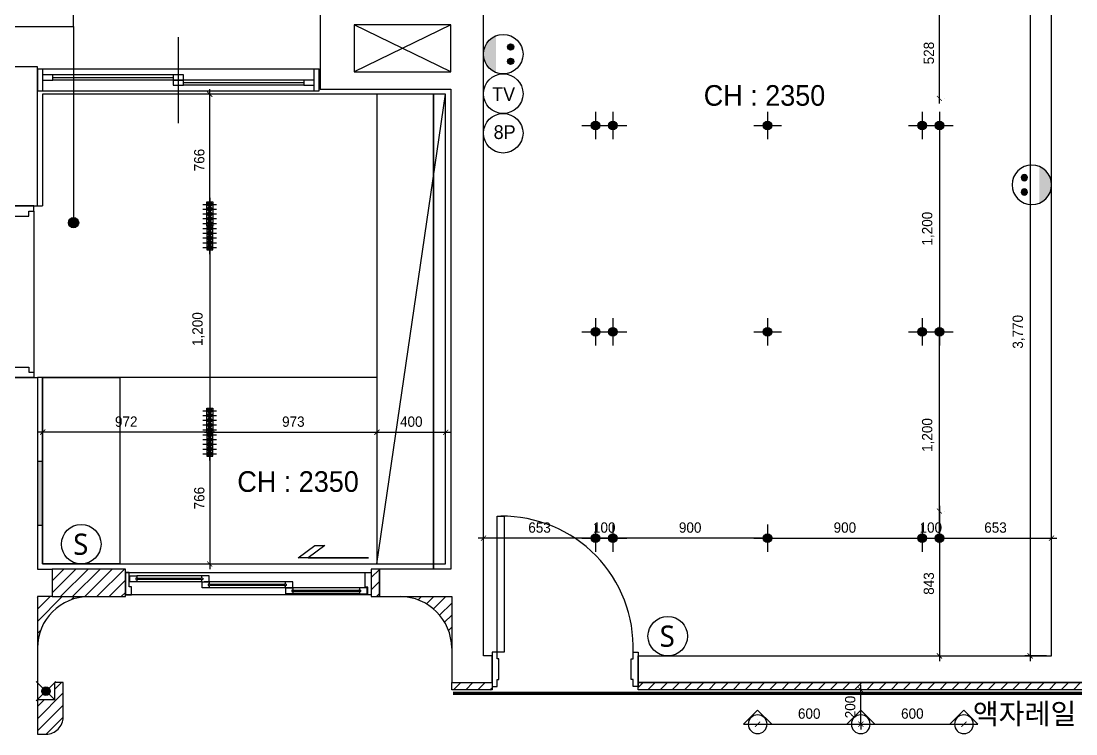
# Model space of a CAD drawing. Header units: millimetres. Extents: x 236955 to 308542, y 30900 to 88969.
# Drawn here: x 288085 to 294221, y 67502 to 71648 of the extents above; entities that cross this region are included whole.
import ezdxf

# ---------------------------------------------------------------- set-up
doc = ezdxf.new("R2010")
doc.units = ezdxf.units.MM
doc.header["$LTSCALE"] = 100
doc.header["$PDMODE"] = 3
for name, pattern in [('DIVIDE', [31.75, 12.7, -6.35, 0, -6.35, 0, -6.35]), ('HID', [2.3, 1.5, -0.8]), ('HID2', [1, 0.5, -0.5])]:
    doc.linetypes.add(name, pattern=pattern)
doc.layers.get('DEFPOINTS').update_dxf_attribs({"color": 248})
for name, color, linetype in [('0-ELC TEXT', 7, 'Continuous'), ('02-WAL', 2, 'Continuous'), ('03-WAL NEW', 3, 'Continuous'), ('06-LIGHT', 4, 'Continuous'), ('07-DIM WAL', 5, 'Continuous'), ('3.기호.계단선', 30, 'Continuous'), ('C-LEVEL', 7, 'Continuous'), ('CEIL-LIGHT', 7, 'Continuous'), ('CO-BATH', 6, 'Continuous'), ('CO-DO-FR', 7, 'Continuous'), ('CO-DOOR', 8, 'Continuous'), ('F-DOOR', 6, 'Continuous'), ('F-HAT', 251, 'Continuous'), ('F-OPEN', 1, 'DIVIDE'), ('F-WALL1', 2, 'Continuous'), ('F-WALL2', 3, 'Continuous'), ('F-WIN', 4, 'Continuous'), ('RC-LIGHT', 7, 'Continuous'), ('도면층8', 8, 'Continuous'), ('설비', 140, 'Continuous')]:
    doc.layers.add(name, color=color, linetype=linetype)
doc.styles.add('HY 울릉도 L', font='')
doc.styles.add('코레일둥고', font='Korail_Round_Gothic_Medium.ttf')
doc.styles.get('HY 울릉도 L').set_extended_font_data('HY울릉도L')
doc.dimstyles.new('30', dxfattribs={"dimscale": 30, "dimtxt": 2, "dimasz": 1, "dimexe": 1, "dimexo": 1, "dimgap": 1, "dimtad": 1, "dimdec": 0, "dimrnd": 0.05, "dimdsep": 46, "dimlunit": 6, "dimtxsty": 'HY 울릉도 L', "dimblk": 'ARCHTICK', "dimcen": 2.5, "dimdle": 1, "dimclrd": 133, "dimclre": 133, "dimclrt": 30, "dimadec": 0, "dimazin": 0, "dimtfac": 1, "dimtdec": 0, "dimtix": 1, "dimtmove": 2, "dimatfit": 3, "dimldrblk": 'ARCHTICK', "dimfxl": 1, "dimlwd": -1, "dimlwe": -1, "dimarcsym": 0})
pattern_1 = [(45, (62988.56, -6552.484), (-35.355339, 35.355339), [])]
pattern_2 = [(45, (62998.56, -6552.484), (-35.355339, 35.355339), [])]

# ---------------------------------------------------------------- blocks, each defined once
blk = doc.blocks.new('flooor')
at = {"layer": 'F-HAT'}
h = blk.add_hatch(dxfattribs=at)
h.set_pattern_fill('ANSI31', color=256, scale=10)
h.set_pattern_definition([(45, (114113.938, -19850.302), (-22.4506403, 22.4506403), [])])
h.paths.add_polyline_path([(264019.6, 71367.5), (264024.6, 71367.5), (264024.6, 71252.5), (264019.6, 71252.5)])
at = {"layer": 'CO-DO-FR'}
for points in [[(265024.6, 67978), (265024.6, 67778), (265054.6, 67778), (265054.6, 67818), (265064.6, 67818), (265064.6, 67938), (265054.6, 67938), (265054.6, 67978), (265024.6, 67978)], [(265874.6, 67978), (265874.6, 67778), (265844.6, 67778), (265844.6, 67818), (265834.6, 67818), (265834.6, 67938), (265844.6, 67938), (265844.6, 67978), (265874.6, 67978)]]:
    blk.add_lwpolyline(points, close=True, dxfattribs=at)
at = {"layer": 'CO-DOOR'}
blk.add_lwpolyline([(265094.6, 68768), (265094.6, 67978), (265054.6, 67978), (265054.6, 68768)], close=True, dxfattribs=at)
blk.add_arc((265084.6, 68007.5), 760.6, 357.77761, 90.75335, dxfattribs=at)
at = {"layer": 'F-DOOR'}
blk.add_line((262359.6, 70542.5), (262359.6, 69605.5), dxfattribs=at)
for points in [[(262129.6, 70572.5), (262129.6, 70542.5), (262159.6, 70542.5), (262159.6, 70512.5), (262329.6, 70512.5), (262329.6, 70542.5), (262359.6, 70542.5), (262359.6, 70572.5), (262129.6, 70572.5)], [(262129.6, 69575.5), (262129.6, 69605.5), (262159.6, 69605.5), (262159.6, 69635.5), (262329.6, 69635.5), (262329.6, 69605.5), (262359.6, 69605.5), (262359.6, 69575.5), (262129.6, 69575.5)]]:
    blk.add_lwpolyline(points, dxfattribs=at)
at = {"layer": 'F-OPEN', "ltscale": 0.5}
for p, q in [((264784.6, 71352.5), (264222.6, 71625.5)), ((264784.6, 71625.5), (264222.6, 71352.5))]:
    blk.add_line(p, q, dxfattribs=at)
at = {"layer": 'F-WALL1'}
for points in [[(268279.6, 72995.5), (267762.1, 72995.5), (267762.1, 73195.5), (268279.6, 73195.5), (268279.6, 73470.5), (268994.6, 73470.5), (268994.6, 73270.5), (268459.6, 73270.5), (268459.6, 70945.5), (268859.6, 70945.5), (268859.6, 70700.5), (268464.6, 70700.5), (268464.6, 67800.5), (265874.6, 67800.5), (265874.6, 67955.5), (268279.6, 67955.5)], [(264784.6, 71252.5), (264784.6, 68460.5), (264369.6, 68460.5), (264369.6, 68300.5), (264789.6, 68300.5), (264789.6, 67800.5), (265024.6, 67800.5), (265024.6, 67955.5), (264974.6, 67955.5), (264974.6, 71725.5), (264222.6, 71725.5), (264222.6, 72995.5), (265262.1, 72995.5), (265262.1, 73195.5), (264024.6, 73195.5), (264024.6, 71252.5)], [(264784.6, 71352.5), (264784.6, 71625.5), (264222.6, 71625.5), (264222.6, 71352.5)], [(262109.6, 70572.5), (262379.6, 70572.5), (262379.6, 71382.5), (262109.6, 71382.5)]]:
    blk.add_lwpolyline(points, close=True, dxfattribs=at)
blk.add_lwpolyline([(259479.6, 60619.5), (259479.6, 69575.5), (262379.6, 69575.5), (262379.6, 68460.5), (262464.6, 68460.5), (262464.6, 68300.5), (262379.6, 68300.5), (262379.6, 67500.5)], dxfattribs=at)
at = {"layer": 'F-WALL2'}
for p, q in [((264019.6, 71367.5), (264024.6, 71367.5)), ((264024.6, 71252.5), (264019.6, 71252.5))]:
    blk.add_line(p, q, dxfattribs=at)
at = {"layer": 'F-WIN'}
for p, q in [((263199.6, 71055), (263199.6, 71555)), ((264019.6, 71367.5), (262379.6, 71367.5)), ((262379.6, 71367.5), (262379.6, 71242.5)), ((262409.6, 71367.5), (262409.6, 71242.5)), ((263169.6, 71335), (262469.6, 71335)), ((262469.6, 71320), (263169.6, 71320)), ((263989.6, 71242.5), (263989.6, 71367.5)), ((264019.6, 71242.5), (264019.6, 71367.5)), ((263169.6, 71305), (262469.6, 71305)), ((263929.6, 71305), (263229.6, 71305)), ((263229.6, 71290), (263929.6, 71290)), ((263929.6, 71275), (263229.6, 71275)), ((262379.6, 71242.5), (264019.6, 71242.5))]:
    blk.add_line(p, q, dxfattribs=at)
for points in [[(262409.6, 71335), (262409.6, 71305), (262469.6, 71305), (262469.6, 71335)], [(263169.6, 71335), (263169.6, 71305), (263229.6, 71305), (263229.6, 71335)], [(263169.6, 71305), (263169.6, 71275), (263229.6, 71275), (263229.6, 71305)], [(263929.6, 71305), (263929.6, 71275), (263989.6, 71275), (263989.6, 71305)]]:
    blk.add_lwpolyline(points, close=True, dxfattribs=at)
blk = doc.blocks.new('1')
at = {"linetype": 'Continuous'}
h = blk.add_hatch(color=4, dxfattribs=at)
h.dxf.hatch_style = 1
edge = h.paths.add_edge_path()
edge.add_arc((11539653, -14273504), 37.5, 0, 360)
at = {"color": 1, "linetype": 'Continuous'}
for p, q in [((11539653, -14273637), (11539653, -14273370)), ((11539520, -14273504), (11539787, -14273504))]:
    blk.add_line(p, q, dxfattribs=at)
at = {"color": 4, "linetype": 'Continuous'}
for radius in [41.5, 37.5]:
    blk.add_circle((11539653, -14273504), radius, dxfattribs=at)
blk = doc.blocks.new('vjswjdjeh')
at = {"layer": '03-WAL NEW'}
h = blk.add_hatch(dxfattribs=at)
h.set_pattern_fill('_USER', color=8, scale=50, angle=45, pattern_type=0)
h.set_pattern_definition(pattern_1)
h.paths.add_polyline_path([(325453.2, 61748), (325880.7, 61748), (325880.7, 61908), (325453.2, 61908)])
h = blk.add_hatch(dxfattribs=at)
h.set_pattern_fill('_USER', color=8, scale=50, angle=45, pattern_type=0)
h.set_pattern_definition(pattern_1)
h.paths.add_polyline_path([(327358.2, 61908), (327310.7, 61908), (327310.7, 61748), (327358.2, 61748)])
h = blk.add_hatch(dxfattribs=at)
h.set_pattern_fill('_USER', color=8, scale=50, angle=45, pattern_type=0)
h.set_pattern_definition(pattern_2)
h.paths.add_polyline_path([(325668.2, 61748), (325453.2, 61748), (325368.2, 61748), (325368.2, 61448, -0.414214)])
h = blk.add_hatch(dxfattribs=at)
h.set_pattern_fill('_USER', color=8, scale=50, angle=45, pattern_type=0)
h.set_pattern_definition([(45, (63321.49, -6552.484), (-35.355339, 35.355339), [])])
h.paths.add_polyline_path([(327478.2, 61748), (327693.2, 61748), (327778.2, 61748), (327778.2, 61448, 0.414214)])
h = blk.add_hatch(dxfattribs=at)
h.set_pattern_fill('_USER', color=8, scale=50, angle=45, pattern_type=0)
h.set_pattern_definition(pattern_2)
edge = h.paths.add_edge_path()
edge.add_line((325368.2, 60948), (325418.2, 60948))
edge.add_arc((325418.2, 61048), 100, 270, 360)
edge.add_line((325518.2, 61048), (325518.2, 61248))
edge.add_line((325518.2, 61248), (325468.2, 61248))
edge.add_line((325468.2, 61248), (325468.2, 61148))
edge.add_line((325468.2, 61148), (325368.2, 61148))
edge.add_line((325368.2, 61148), (325368.2, 60948))
h = blk.add_hatch(dxfattribs=at)
h.set_pattern_fill('_USER', color=8, scale=50, angle=45, pattern_type=0)
h.set_pattern_definition(pattern_1)
h.paths.add_polyline_path([(327778.2, 61248), (328013.2, 61248), (328013.2, 61206), (327778.2, 61206)])
h.paths.add_polyline_path([(328863.2, 61248), (331453.2, 61248), (331453.2, 61206), (328863.2, 61206)])
at = {"layer": '3.기호.계단선'}
h = blk.add_hatch(color=256, dxfattribs=at)
h.dxf.hatch_style = 1
h.paths.add_polyline_path([(325398.2, 62163), (325398.2, 62533), (325368.2, 62533), (325368.2, 62163)])
at = {"layer": '02-WAL', "color": 4}
for p, q in [((325368.2, 64020), (325398.2, 64020)), ((325398.2, 63023), (325368.2, 63023))]:
    blk.add_line(p, q, dxfattribs=at)
blk.add_lwpolyline([(325398.2, 63023), (325398.2, 61938), (327743.2, 61938), (327743.2, 64670), (325398.2, 64670), (325398.2, 64020)], dxfattribs=at)
at = {"layer": '03-WAL NEW'}
for points in [[(325453.2, 61748), (325880.7, 61748), (325880.7, 61908), (325453.2, 61908)], [(327358.2, 61908), (327310.7, 61908), (327310.7, 61748), (327358.2, 61748)], [(327778.2, 61248), (328013.2, 61248), (328013.2, 61206), (327778.2, 61206)], [(328863.2, 61248), (331453.2, 61248), (331453.2, 61206), (328863.2, 61206)]]:
    blk.add_lwpolyline(points, close=True, dxfattribs=at)
blk.add_lwpolyline([(325368.2, 60948), (325418.2, 60948, 0.414214), (325518.2, 61048), (325518.2, 61248), (325468.2, 61248), (325468.2, 61148), (325368.2, 61148), (325368.2, 60948)], format="xyb", dxfattribs=at)
for centre, start, end in [((325668.2, 61448), 90, 180), ((327478.2, 61448), 0, 90)]:
    blk.add_arc(centre, 300, start, end, dxfattribs=at)
at = {"layer": '3.기호.계단선'}
blk.add_lwpolyline([(325398.2, 62163), (325398.2, 62533), (325368.2, 62533), (325368.2, 62163)], close=True, dxfattribs=at)
at = {"layer": 'C-LEVEL'}
blk.add_lwpolyline([(327343.2, 64670), (327343.2, 63023), (325398.2, 63023)], dxfattribs=at)
at = {"layer": 'CO-BATH'}
blk.add_line((327343.2, 61938), (327743.2, 64670), dxfattribs=at)
blk.add_lwpolyline([(327743.2, 64670), (327343.2, 64670), (327343.2, 61938), (327743.2, 61938)], close=True, dxfattribs=at)
blk.add_lwpolyline([(325398.2, 63023), (325848.2, 63023), (325848.2, 61938), (325398.2, 61938), (325398.2, 63023)], dxfattribs=at)
at = {"layer": 'CO-DOOR', "color": 1}
blk.add_lwpolyline([(327293.4, 61973.3), (326884.2, 61973.3), (326982.8, 62045.6), (327041.2, 62045.6), (326942.5, 61973.3), (327293.4, 61973.3)], close=True, dxfattribs=at)
at = {"layer": '도면층8'}
for p, q in [((325881.1, 61887.7), (327310.7, 61887.7)), ((326323.7, 61868.7), (325947.1, 61868.7)), ((326323.7, 61833.7), (325947.1, 61833.7)), ((326809.7, 61833.7), (326337.9, 61833.7)), ((326854.1, 61798.6), (326337.9, 61798.6)), ((327241.1, 61798.6), (326854.1, 61798.6)), ((327275.6, 61805.7), (327275.6, 61803.3)), ((327310.7, 61757.7), (325881.1, 61757.7)), ((327241.1, 61763.5), (326813.2, 61763.5))]:
    blk.add_line(p, q, dxfattribs=at)
for points in [[(325881.1, 61768.3), (325881.1, 61757.7), (325916.1, 61757.7), (325916.1, 61805.7), (325901.4, 61805.7), (325901.4, 61887.7), (325881.1, 61887.7), (325881.1, 61768.3)], [(325947.1, 61858), (325950.3, 61856.3), (325950.9, 61855.2), (325951.6, 61853.5)], [(326323.7, 61858), (326320.5, 61856.3), (326319.9, 61855.2), (326319.2, 61853.5)], [(327310.7, 61882.7), (327310.7, 61757.7), (327290.3, 61757.7), (327290.3, 61803.3), (327275.6, 61803.3), (327275.6, 61887.7), (327310.7, 61887.7), (327310.7, 61882.7)], [(325947.1, 61844.4), (325950.3, 61846), (325950.9, 61847.2), (325951.6, 61848.9)], [(325951.6, 61848.9), (326319.2, 61848.9), (326319.2, 61853.5), (325951.6, 61853.5), (325951.6, 61848.9), (325951.6, 61853.5)], [(326323.7, 61844.4), (326320.5, 61846), (326319.9, 61847.2), (326319.2, 61848.9)], [(326368.1, 61822.9), (326371.3, 61821.3), (326371.9, 61820.1), (326372.6, 61818.5)], [(326368.1, 61809.3), (326371.3, 61811), (326371.9, 61812.1), (326372.6, 61813.8)], [(326372.6, 61813.8), (326805.2, 61813.8), (326805.2, 61818.5), (326372.6, 61818.5), (326372.6, 61813.8), (326372.6, 61818.5)], [(326809.7, 61822.9), (326806.5, 61821.3), (326805.8, 61820.1), (326805.2, 61818.5)], [(326809.7, 61809.3), (326806.5, 61811), (326805.8, 61812.1), (326805.2, 61813.8)], [(326854.1, 61787.8), (326857.3, 61786.2), (326857.9, 61785), (326858.6, 61783.4)], [(326854.1, 61774.3), (326857.3, 61775.9), (326857.9, 61777), (326858.6, 61778.7)], [(326858.6, 61778.7), (327245.2, 61778.7), (327245.2, 61783.4), (326858.6, 61783.4), (326858.6, 61778.7), (326858.6, 61783.4)], [(327241.1, 61787.8), (327237.9, 61786.2), (327237.3, 61785), (327236.7, 61783.4)], [(327241.1, 61774.3), (327237.9, 61775.9), (327237.3, 61777), (327236.7, 61778.7)]]:
    blk.add_lwpolyline(points, dxfattribs=at)
for points in [[(325947.1, 61845.3), (325947.1, 61833.7), (325906.2, 61833.7), (325906.2, 61868.7), (325947.1, 61868.7), (325947.1, 61857), (325940.6, 61855), (325940.6, 61847.4)], [(326368.1, 61868.7), (326323.7, 61868.7), (326323.7, 61857), (326330.2, 61855), (326330.2, 61847.4), (326323.7, 61845.3), (326323.7, 61833.7), (326368.1, 61833.7)], [(326368.1, 61810.3), (326368.1, 61798.6), (326327.2, 61798.6), (326327.2, 61833.7), (326368.1, 61833.7), (326368.1, 61822), (326361.6, 61819.9), (326361.6, 61812.3)], [(326854.1, 61833.7), (326809.7, 61833.7), (326809.7, 61822), (326816.2, 61819.9), (326816.2, 61812.3), (326809.7, 61810.3), (326809.7, 61798.6), (326854.1, 61798.6)], [(326854.1, 61775.2), (326854.1, 61763.5), (326813.2, 61763.5), (326813.2, 61798.6), (326854.1, 61798.6), (326854.1, 61786.9), (326847.6, 61784.8), (326847.6, 61777.3)], [(327285.6, 61798.6), (327241.1, 61798.6), (327241.1, 61786.9), (327247.6, 61784.8), (327247.6, 61777.3), (327241.1, 61775.2), (327241.1, 61763.5), (327285.6, 61763.5)]]:
    blk.add_lwpolyline(points, close=True, dxfattribs=at)
blk.add_blockref('flooor', (62988.6, -6552.5))
at = {"layer": 'RC-LIGHT', "xscale": 0.602409638527179, "yscale": 0.602409638527179, "zscale": 0.602409638527179, "rotation": 315}
blk.add_blockref('1', (1489950.8, 11056775.5), dxfattribs=at)
blk = doc.blocks.new('_ArchTick')
at = {"color": 0, "linetype": 'ByBlock', "const_width": 0.15}
blk.add_lwpolyline([(-0.5, -0.5), (0.5, 0.5)], dxfattribs=at)
blk = doc.blocks.new('*D150')
at = {"layer": '07-DIM WAL', "color": 133}
for p, q in [((293954.6, 71755.5), (293954.6, 67925.5)), ((294049.6, 71725.5), (293924.6, 71725.5)), ((294049.6, 67955.5), (293924.6, 67955.5))]:
    blk.add_line(p, q, dxfattribs=at)
at = {"layer": 'DEFPOINTS', "color": 0}
for p in [(294079.6, 71725.5), (293954.6, 67955.5), (294079.6, 67955.5)]:
    blk.add_point(p, dxfattribs=at)
at = {"layer": '07-DIM WAL', "color": 133, "xscale": 30, "yscale": 30, "zscale": 30}
for p, rotation in [((293954.6, 71725.5), 90), ((293954.6, 67955.5), 270)]:
    blk.add_blockref('_ArchTick', p, dxfattribs=dict(at, rotation=rotation))
at = {"layer": '07-DIM WAL', "color": 30, "insert": (293888.6, 69840.5), "char_height": 60, "attachment_point": 5, "rotation": 90, "style": 'HY 울릉도 L'}
blk.add_mtext('3,770', dxfattribs=at)
blk = doc.blocks.new('*D173')
at = {"layer": '07-DIM WAL', "color": 133}
for p, q in [((292969.6, 67758.5), (292969.6, 67788.5)), ((292969.6, 67558.5), (292969.6, 67758.5)), ((292999.6, 67758.5), (292999.6, 67758.5)), ((292969.6, 67558.5), (292969.6, 67528.5)), ((292999.6, 67558.5), (292999.6, 67558.5))]:
    blk.add_line(p, q, dxfattribs=at)
at = {"layer": 'DEFPOINTS', "color": 0}
for p in [(292969.6, 67758.5), (292969.6, 67758.5), (292969.6, 67558.5)]:
    blk.add_point(p, dxfattribs=at)
at = {"layer": '07-DIM WAL', "color": 133, "xscale": 30, "yscale": 30, "zscale": 30}
for p, rotation in [((292969.6, 67758.5), 270), ((292969.6, 67558.5), 90)]:
    blk.add_blockref('_ArchTick', p, dxfattribs=dict(at, rotation=rotation))
at = {"layer": '07-DIM WAL', "color": 30, "insert": (292908.4, 67658.5), "char_height": 60, "attachment_point": 5, "rotation": 90, "style": 'HY 울릉도 L'}
blk.add_mtext('200', dxfattribs=at)
blk = doc.blocks.new('*D174')
at = {"layer": '07-DIM WAL', "color": 133}
for p, q in [((292369.6, 67588.5), (292369.6, 67588.5)), ((292969.6, 67588.5), (292969.6, 67588.5)), ((292339.6, 67558.5), (292999.6, 67558.5))]:
    blk.add_line(p, q, dxfattribs=at)
at = {"layer": 'DEFPOINTS', "color": 0}
for p in [(292369.6, 67558.5), (292969.6, 67558.5), (292969.6, 67558.5)]:
    blk.add_point(p, dxfattribs=at)
at = {"layer": '07-DIM WAL', "color": 133, "xscale": 30, "yscale": 30, "zscale": 30, "rotation": 180}
blk.add_blockref('_ArchTick', (292369.6, 67558.5), dxfattribs=at)
at = {"layer": '07-DIM WAL', "color": 133, "xscale": 30, "yscale": 30, "zscale": 30}
blk.add_blockref('_ArchTick', (292969.6, 67558.5), dxfattribs=at)
at = {"layer": '07-DIM WAL', "color": 30, "insert": (292669.6, 67619.8), "char_height": 60, "attachment_point": 5, "style": 'HY 울릉도 L'}
blk.add_mtext('600', dxfattribs=at)
blk = doc.blocks.new('*D175')
at = {"layer": '07-DIM WAL', "color": 133}
blk.add_line((292939.6, 67558.5), (293599.6, 67558.5), dxfattribs=at)
at = {"layer": 'DEFPOINTS', "color": 0}
for p in [(292969.6, 67558.5), (293569.6, 67558.5), (293569.6, 67558.5)]:
    blk.add_point(p, dxfattribs=at)
at = {"layer": '07-DIM WAL', "color": 133, "xscale": 30, "yscale": 30, "zscale": 30, "rotation": 180}
blk.add_blockref('_ArchTick', (292969.6, 67558.5), dxfattribs=at)
at = {"layer": '07-DIM WAL', "color": 133, "xscale": 30, "yscale": 30, "zscale": 30}
blk.add_blockref('_ArchTick', (293569.6, 67558.5), dxfattribs=at)
at = {"layer": '07-DIM WAL', "color": 30, "insert": (293269.6, 67619.8), "char_height": 60, "attachment_point": 5, "style": 'HY 울릉도 L'}
blk.add_mtext('600', dxfattribs=at)
blk = doc.blocks.new('*D179')
at = {"layer": '07-DIM WAL', "color": 133}
for p, q in [((293327.1, 68670.5), (293327.1, 68670.5)), ((293327.1, 68640.5), (293297.1, 68640.5)), ((293327.1, 68640.5), (293427.1, 68640.5)), ((293427.1, 68640.5), (293457.1, 68640.5)), ((293427.1, 68610.5), (293427.1, 68610.5))]:
    blk.add_line(p, q, dxfattribs=at)
at = {"layer": 'DEFPOINTS', "color": 0}
for p in [(293327.1, 68640.5), (293427.1, 68640.5), (293427.1, 68640.5)]:
    blk.add_point(p, dxfattribs=at)
at = {"layer": '07-DIM WAL', "color": 133, "xscale": 30, "yscale": 30, "zscale": 30}
blk.add_blockref('_ArchTick', (293327.1, 68640.5), dxfattribs=at)
at = {"layer": '07-DIM WAL', "color": 133, "xscale": 30, "yscale": 30, "zscale": 30, "rotation": 180}
blk.add_blockref('_ArchTick', (293427.1, 68640.5), dxfattribs=at)
at = {"layer": '07-DIM WAL', "color": 30, "insert": (293377.1, 68701.8), "char_height": 60, "attachment_point": 5, "style": 'HY 울릉도 L'}
blk.add_mtext('100', dxfattribs=at)
blk = doc.blocks.new('*D180')
at = {"layer": '07-DIM WAL', "color": 133}
for p, q in [((291527.1, 68670.5), (291527.1, 68670.5)), ((291427.1, 68640.5), (291397.1, 68640.5)), ((291527.1, 68640.5), (291427.1, 68640.5)), ((291527.1, 68640.5), (291557.1, 68640.5))]:
    blk.add_line(p, q, dxfattribs=at)
at = {"layer": 'DEFPOINTS', "color": 0}
for p in [(291427.1, 68640.5), (291427.1, 68640.5), (291527.1, 68640.5)]:
    blk.add_point(p, dxfattribs=at)
at = {"layer": '07-DIM WAL', "color": 133, "xscale": 30, "yscale": 30, "zscale": 30}
blk.add_blockref('_ArchTick', (291427.1, 68640.5), dxfattribs=at)
at = {"layer": '07-DIM WAL', "color": 133, "xscale": 30, "yscale": 30, "zscale": 30, "rotation": 180}
blk.add_blockref('_ArchTick', (291527.1, 68640.5), dxfattribs=at)
at = {"layer": '07-DIM WAL', "color": 30, "insert": (291477.1, 68701.8), "char_height": 60, "attachment_point": 5, "style": 'HY 울릉도 L'}
blk.add_mtext('100', dxfattribs=at)
blk = doc.blocks.new('*D215')
at = {"layer": '07-DIM WAL', "color": 133}
for p, q in [((289182.1, 70486.5), (289182.1, 69226.5)), ((289212.1, 70456.5), (289212.1, 70456.5)), ((289212.1, 69256.5), (289212.1, 69256.5))]:
    blk.add_line(p, q, dxfattribs=at)
at = {"layer": 'DEFPOINTS', "color": 0}
for p in [(289182.1, 70456.5), (289182.1, 69256.5), (289182.1, 69256.5)]:
    blk.add_point(p, dxfattribs=at)
at = {"layer": '07-DIM WAL', "color": 133, "xscale": 30, "yscale": 30, "zscale": 30}
for p, rotation in [((289182.1, 70456.5), 90), ((289182.1, 69256.5), 270)]:
    blk.add_blockref('_ArchTick', p, dxfattribs=dict(at, rotation=rotation))
at = {"layer": '07-DIM WAL', "color": 30, "insert": (289116.2, 69856.5), "char_height": 60, "attachment_point": 5, "rotation": 90, "style": 'HY 울릉도 L'}
blk.add_mtext('1,200', dxfattribs=at)
blk = doc.blocks.new('*D216')
at = {"layer": '07-DIM WAL', "color": 133}
for p, q in [((289182.1, 69286.5), (289182.1, 68460.5)), ((289212.1, 69256.5), (289212.1, 69256.5)), ((289212.1, 68490.5), (289212.1, 68490.5))]:
    blk.add_line(p, q, dxfattribs=at)
at = {"layer": 'DEFPOINTS', "color": 0}
for p in [(289182.1, 69256.5), (289182.1, 68490.5), (289182.1, 68490.5)]:
    blk.add_point(p, dxfattribs=at)
at = {"layer": '07-DIM WAL', "color": 133, "xscale": 30, "yscale": 30, "zscale": 30}
for p, rotation in [((289182.1, 69256.5), 90), ((289182.1, 68490.5), 270)]:
    blk.add_blockref('_ArchTick', p, dxfattribs=dict(at, rotation=rotation))
at = {"layer": '07-DIM WAL', "color": 30, "insert": (289121.5, 68873.5), "char_height": 60, "attachment_point": 5, "rotation": 90, "style": 'HY 울릉도 L'}
blk.add_mtext('766', dxfattribs=at)
blk = doc.blocks.new('*D217')
at = {"layer": '07-DIM WAL', "color": 133}
for p, q in [((289182.1, 69286.5), (289182.1, 69287.2)), ((289212.1, 69257.2), (288180.3, 69257.2))]:
    blk.add_line(p, q, dxfattribs=at)
at = {"layer": 'DEFPOINTS', "color": 0}
for p in [(288210.3, 69257.2), (288210.3, 69257.2), (289182.1, 69256.5)]:
    blk.add_point(p, dxfattribs=at)
at = {"layer": '07-DIM WAL', "color": 133, "xscale": 30, "yscale": 30, "zscale": 30, "rotation": 180}
blk.add_blockref('_ArchTick', (288210.3, 69257.2), dxfattribs=at)
at = {"layer": '07-DIM WAL', "color": 133, "xscale": 30, "yscale": 30, "zscale": 30}
blk.add_blockref('_ArchTick', (289182.1, 69257.2), dxfattribs=at)
at = {"layer": '07-DIM WAL', "color": 30, "insert": (288696.2, 69317.9), "char_height": 60, "attachment_point": 5, "style": 'HY 울릉도 L'}
blk.add_mtext('972', dxfattribs=at)
blk = doc.blocks.new('*D218')
at = {"layer": '07-DIM WAL', "color": 133}
blk.add_line((289152.1, 69256.5), (290184.6, 69256.5), dxfattribs=at)
at = {"layer": 'DEFPOINTS', "color": 0}
for p in [(289182.1, 69256.5), (290154.6, 69256.5), (290154.6, 69256.5)]:
    blk.add_point(p, dxfattribs=at)
at = {"layer": '07-DIM WAL', "color": 133, "xscale": 30, "yscale": 30, "zscale": 30, "rotation": 180}
blk.add_blockref('_ArchTick', (289182.1, 69256.5), dxfattribs=at)
at = {"layer": '07-DIM WAL', "color": 133, "xscale": 30, "yscale": 30, "zscale": 30}
blk.add_blockref('_ArchTick', (290154.6, 69256.5), dxfattribs=at)
at = {"layer": '07-DIM WAL', "color": 30, "insert": (289668.4, 69317.8), "char_height": 60, "attachment_point": 5, "style": 'HY 울릉도 L'}
blk.add_mtext('973', dxfattribs=at)
blk = doc.blocks.new('*D219')
at = {"layer": '07-DIM WAL', "color": 133}
blk.add_line((290124.6, 69256.5), (290584.6, 69256.5), dxfattribs=at)
at = {"layer": 'DEFPOINTS', "color": 0}
for p in [(290154.6, 69256.5), (290554.6, 69256.5), (290554.6, 69256.5)]:
    blk.add_point(p, dxfattribs=at)
at = {"layer": '07-DIM WAL', "color": 133, "xscale": 30, "yscale": 30, "zscale": 30, "rotation": 180}
blk.add_blockref('_ArchTick', (290154.6, 69256.5), dxfattribs=at)
at = {"layer": '07-DIM WAL', "color": 133, "xscale": 30, "yscale": 30, "zscale": 30}
blk.add_blockref('_ArchTick', (290554.6, 69256.5), dxfattribs=at)
at = {"layer": '07-DIM WAL', "color": 30, "insert": (290354.6, 69317.8), "char_height": 60, "attachment_point": 5, "style": 'HY 울릉도 L'}
blk.add_mtext('400', dxfattribs=at)
blk = doc.blocks.new('TLFL')
at = {"layer": 'CEIL-LIGHT', "color": 4}
for p, q in [((266468.3, 67093), (266386.4, 67174.9)), ((266386.4, 67011.1), (266386.4, 67174.9)), ((266386.4, 67011.1), (266468.3, 67093))]:
    blk.add_line(p, q, dxfattribs=at)
blk.add_circle((266386.4, 67093), 54.6, dxfattribs=at)
blk = doc.blocks.new("5RN'")
at = {"layer": 'RC-LIGHT'}
blk.add_lwpolyline([(188137.5, 27400.3), (188277.5, 27400.3), (188277.5, 27435.3), (188137.5, 27435.3)], close=True, dxfattribs=at)
at = {"layer": 'RC-LIGHT', "yscale": 0.2948704765105351, "zscale": 0.2948704765105351}
for p, xscale in [((-3214550.6, 4236252.7), 0.2948704765105351), ((-3214523.1, 4236252.7), 0.2948704765105351), ((3590910.6, 4236252.7), -0.2948704765105351), ((3590938.1, 4236252.7), -0.2948704765105351), ((3590965.5, 4236252.7), -0.2948704765105351)]:
    blk.add_blockref('1', p, dxfattribs=dict(at, xscale=xscale))
blk = doc.blocks.new('*D299')
at = {"layer": '07-DIM WAL', "color": 133}
for p, q in [((293327.1, 68670.5), (293327.1, 68670.5)), ((292397.1, 68640.5), (293357.1, 68640.5)), ((292427.1, 68610.5), (292427.1, 68610.5))]:
    blk.add_line(p, q, dxfattribs=at)
at = {"layer": 'DEFPOINTS', "color": 0}
for p in [(292427.1, 68640.5), (293327.1, 68640.5), (293327.1, 68640.5)]:
    blk.add_point(p, dxfattribs=at)
at = {"layer": '07-DIM WAL', "color": 133, "xscale": 30, "yscale": 30, "zscale": 30, "rotation": 180}
blk.add_blockref('_ArchTick', (292427.1, 68640.5), dxfattribs=at)
at = {"layer": '07-DIM WAL', "color": 133, "xscale": 30, "yscale": 30, "zscale": 30}
blk.add_blockref('_ArchTick', (293327.1, 68640.5), dxfattribs=at)
at = {"layer": '07-DIM WAL', "color": 30, "insert": (292877.1, 68701.8), "char_height": 60, "attachment_point": 5, "style": 'HY 울릉도 L'}
blk.add_mtext('900', dxfattribs=at)
blk = doc.blocks.new('*D300')
at = {"layer": '07-DIM WAL', "color": 133}
for p, q in [((292427.1, 68670.5), (292427.1, 68670.5)), ((292457.1, 68640.5), (291497.1, 68640.5)), ((291527.1, 68610.5), (291527.1, 68610.5))]:
    blk.add_line(p, q, dxfattribs=at)
at = {"layer": 'DEFPOINTS', "color": 0}
for p in [(291527.1, 68640.5), (291527.1, 68640.5), (292427.1, 68640.5)]:
    blk.add_point(p, dxfattribs=at)
at = {"layer": '07-DIM WAL', "color": 133, "xscale": 30, "yscale": 30, "zscale": 30, "rotation": 180}
blk.add_blockref('_ArchTick', (291527.1, 68640.5), dxfattribs=at)
at = {"layer": '07-DIM WAL', "color": 133, "xscale": 30, "yscale": 30, "zscale": 30}
blk.add_blockref('_ArchTick', (292427.1, 68640.5), dxfattribs=at)
at = {"layer": '07-DIM WAL', "color": 30, "insert": (291977.1, 68701.8), "char_height": 60, "attachment_point": 5, "style": 'HY 울릉도 L'}
blk.add_mtext('900', dxfattribs=at)
blk = doc.blocks.new('*D301')
at = {"layer": '07-DIM WAL', "color": 133}
blk.add_line((291457.1, 68640.5), (290744.6, 68640.5), dxfattribs=at)
at = {"layer": 'DEFPOINTS', "color": 0}
for p in [(290774.6, 68640.5), (290774.6, 68640.5), (291427.1, 68640.5)]:
    blk.add_point(p, dxfattribs=at)
at = {"layer": '07-DIM WAL', "color": 133, "xscale": 30, "yscale": 30, "zscale": 30, "rotation": 180}
blk.add_blockref('_ArchTick', (290774.6, 68640.5), dxfattribs=at)
at = {"layer": '07-DIM WAL', "color": 133, "xscale": 30, "yscale": 30, "zscale": 30}
blk.add_blockref('_ArchTick', (291427.1, 68640.5), dxfattribs=at)
at = {"layer": '07-DIM WAL', "color": 30, "insert": (291100.9, 68701.8), "char_height": 60, "attachment_point": 5, "style": 'HY 울릉도 L'}
blk.add_mtext('653', dxfattribs=at)
blk = doc.blocks.new('*D302')
at = {"layer": '07-DIM WAL', "color": 133}
for p, q in [((294079.6, 68670.5), (294079.6, 68670.5)), ((293397.1, 68640.5), (294109.6, 68640.5))]:
    blk.add_line(p, q, dxfattribs=at)
at = {"layer": 'DEFPOINTS', "color": 0}
for p in [(293427.1, 68640.5), (294079.6, 68640.5), (294079.6, 68640.5)]:
    blk.add_point(p, dxfattribs=at)
at = {"layer": '07-DIM WAL', "color": 133, "xscale": 30, "yscale": 30, "zscale": 30, "rotation": 180}
blk.add_blockref('_ArchTick', (293427.1, 68640.5), dxfattribs=at)
at = {"layer": '07-DIM WAL', "color": 133, "xscale": 30, "yscale": 30, "zscale": 30}
blk.add_blockref('_ArchTick', (294079.6, 68640.5), dxfattribs=at)
at = {"layer": '07-DIM WAL', "color": 30, "insert": (293753.4, 68701.8), "char_height": 60, "attachment_point": 5, "style": 'HY 울릉도 L'}
blk.add_mtext('653', dxfattribs=at)
blk = doc.blocks.new('*D303')
at = {"layer": '07-DIM WAL', "color": 133}
for p, q in [((293427.1, 68828), (293427.1, 67925.5)), ((293457.1, 68798), (293457.1, 68798)), ((293457.1, 67955.5), (293457.1, 67955.5))]:
    blk.add_line(p, q, dxfattribs=at)
at = {"layer": 'DEFPOINTS', "color": 0}
for p in [(293427.1, 68798), (293427.1, 67955.5), (293427.1, 67955.5)]:
    blk.add_point(p, dxfattribs=at)
at = {"layer": '07-DIM WAL', "color": 133, "xscale": 30, "yscale": 30, "zscale": 30}
for p, rotation in [((293427.1, 68798), 90), ((293427.1, 67955.5), 270)]:
    blk.add_blockref('_ArchTick', p, dxfattribs=dict(at, rotation=rotation))
at = {"layer": '07-DIM WAL', "color": 30, "insert": (293365.8, 68376.7), "char_height": 60, "attachment_point": 5, "rotation": 90, "style": 'HY 울릉도 L'}
blk.add_mtext('843', dxfattribs=at)
blk = doc.blocks.new('*D304')
at = {"layer": '07-DIM WAL', "color": 133}
for p, q in [((293427.1, 68610.5), (293427.1, 69870.5)), ((293457.1, 69840.5), (293457.1, 69840.5)), ((293457.1, 68640.5), (293457.1, 68640.5))]:
    blk.add_line(p, q, dxfattribs=at)
at = {"layer": 'DEFPOINTS', "color": 0}
for p in [(293427.1, 69840.5), (293427.1, 69840.5), (293427.1, 68640.5)]:
    blk.add_point(p, dxfattribs=at)
at = {"layer": '07-DIM WAL', "color": 133, "xscale": 30, "yscale": 30, "zscale": 30}
for p, rotation in [((293427.1, 69840.5), 90), ((293427.1, 68640.5), 270)]:
    blk.add_blockref('_ArchTick', p, dxfattribs=dict(at, rotation=rotation))
at = {"layer": '07-DIM WAL', "color": 30, "insert": (293361.2, 69240.5), "char_height": 60, "attachment_point": 5, "rotation": 90, "style": 'HY 울릉도 L'}
blk.add_mtext('1,200', dxfattribs=at)
blk = doc.blocks.new('*D305')
at = {"layer": '07-DIM WAL', "color": 133}
for p, q in [((293427.1, 71070.5), (293427.1, 69810.5)), ((293457.1, 71040.5), (293457.1, 71040.5)), ((293457.1, 69840.5), (293457.1, 69840.5))]:
    blk.add_line(p, q, dxfattribs=at)
at = {"layer": 'DEFPOINTS', "color": 0}
for p in [(293427.1, 71040.5), (293427.1, 69840.5), (293427.1, 69840.5)]:
    blk.add_point(p, dxfattribs=at)
at = {"layer": '07-DIM WAL', "color": 133, "xscale": 30, "yscale": 30, "zscale": 30}
for p, rotation in [((293427.1, 71040.5), 90), ((293427.1, 69840.5), 270)]:
    blk.add_blockref('_ArchTick', p, dxfattribs=dict(at, rotation=rotation))
at = {"layer": '07-DIM WAL', "color": 30, "insert": (293361.2, 70440.5), "char_height": 60, "attachment_point": 5, "rotation": 90, "style": 'HY 울릉도 L'}
blk.add_mtext('1,200', dxfattribs=at)
blk = doc.blocks.new('*D306')
at = {"layer": '07-DIM WAL', "color": 133}
for p, q in [((293427.1, 71168), (293427.1, 71755.5)), ((293457.1, 71725.5), (293457.1, 71725.5)), ((293457.1, 71198), (293457.1, 71198))]:
    blk.add_line(p, q, dxfattribs=at)
at = {"layer": 'DEFPOINTS', "color": 0}
for p in [(293427.1, 71725.5), (293427.1, 71725.5), (293427.1, 71198)]:
    blk.add_point(p, dxfattribs=at)
at = {"layer": '07-DIM WAL', "color": 133, "xscale": 30, "yscale": 30, "zscale": 30}
for p, rotation in [((293427.1, 71725.5), 90), ((293427.1, 71198), 270)]:
    blk.add_blockref('_ArchTick', p, dxfattribs=dict(at, rotation=rotation))
at = {"layer": '07-DIM WAL', "color": 30, "insert": (293365.8, 71461.7), "char_height": 60, "attachment_point": 5, "rotation": 90, "style": 'HY 울릉도 L'}
blk.add_mtext('528', dxfattribs=at)
blk = doc.blocks.new('*D312')
at = {"layer": '07-DIM WAL', "color": 133}
for p, q in [((289182.1, 70426.5), (289182.1, 71252.5)), ((289212.1, 71222.5), (289212.1, 71222.5)), ((289212.1, 70456.5), (289212.1, 70456.5))]:
    blk.add_line(p, q, dxfattribs=at)
at = {"layer": 'DEFPOINTS', "color": 0}
for p in [(289182.1, 71222.5), (289182.1, 71222.5), (289182.1, 70456.5)]:
    blk.add_point(p, dxfattribs=at)
at = {"layer": '07-DIM WAL', "color": 133, "xscale": 30, "yscale": 30, "zscale": 30}
for p, rotation in [((289182.1, 71222.5), 90), ((289182.1, 70456.5), 270)]:
    blk.add_blockref('_ArchTick', p, dxfattribs=dict(at, rotation=rotation))
at = {"layer": '07-DIM WAL', "color": 30, "insert": (289121.5, 70839.5), "char_height": 60, "attachment_point": 5, "rotation": 90, "style": 'HY 울릉도 L'}
blk.add_mtext('766', dxfattribs=at)
blk = doc.blocks.new('SW')
at = {"layer": '설비', "color": 140}
blk.add_circle((11533254.1, -14277699.4), 184, dxfattribs=at)
at = {"layer": '설비', "color": 140, "insert": (11533320, -14277600.8), "char_height": 197.143, "width": 314.327, "attachment_point": 3, "style": '코레일둥고'}
blk.add_mtext('{\\fMalgun Gothic|b0|i0|c129|p50;S}', dxfattribs=at)
blk = doc.blocks.new('egoo')
at = {"layer": '설비'}
h = blk.add_hatch(color=140, dxfattribs=at)
edge = h.paths.add_edge_path()
edge.add_arc((1015645.3, 443433.7), 22.3, 0, 360)
h = blk.add_hatch(color=140, dxfattribs=at)
edge = h.paths.add_edge_path()
edge.add_arc((1015747.7, 443433.7), 22.3, 0, 360)
h = blk.add_hatch(color=140, dxfattribs=at)
edge = h.paths.add_edge_path()
edge.add_line((1015826.3, 443329.1), (1015566.6, 443329.1))
edge.add_ellipse((1015696.5, 443381.5), major_axis=(99, 99), ratio=1, start_angle=156.95778, end_angle=293.04222)
at = {"layer": '설비', "color": 140}
for centre, radius in [((1015696.5, 443381.5), 140), ((1015645.3, 443433.7), 22.3), ((1015747.7, 443433.7), 22.3)]:
    blk.add_circle(centre, radius, dxfattribs=at)

msp = doc.modelspace()

# ---------------------------------------------------------------- hatches: boundary and pattern name
at = {"layer": '0-ELC TEXT'}
h = msp.add_hatch(color=256, dxfattribs=at)
h.dxf.hatch_style = 1
edge = h.paths.add_edge_path()
edge.add_arc((288389.9, 70475.3), 30, 180, 540)

# ---------------------------------------------------------------- linework, layer by layer
msp.add_line((288389.9, 71617), (288389.9, 70468.3), dxfattribs=at)
msp.add_lwpolyline([(286611.6, 71617), (288389.9, 71617), (288389.9, 72041.5), (286611.6, 72041.5)], close=True, dxfattribs=at)
msp.add_circle((288389.9, 70475.3), 30, dxfattribs=at)
at = {"layer": '06-LIGHT', "color": 10, "linetype": 'HID', "const_width": 10}
msp.add_lwpolyline([(290484.6, 68460.5), (290484.6, 71222.5)], dxfattribs=at)
at = {"layer": '3.기호.계단선', "linetype": 'HID2', "const_width": 20}
msp.add_lwpolyline([(294264.6, 67738.5), (290597, 67738.5)], dxfattribs=at)
at = {"layer": '설비', "color": 140}
for centre in [(290889.6, 71225.5), (290889.6, 70995.5)]:
    msp.add_circle(centre, 115, dxfattribs=at)
at = {"layer": '설비', "color": 10}
msp.add_circle((288434.6, 68605.5), 115, dxfattribs=at)

# ---------------------------------------------------------------- block references
at = {"layer": 'CEIL-LIGHT', "xscale": -1, "rotation": 270}
for p in [(225276.6, -198827.9), (225876.6, -198827.9), (226476.6, -198827.9)]:
    msp.add_blockref('TLFL', p, dxfattribs=at)
at = {"layer": 'CO-BATH'}
msp.add_blockref('vjswjdjeh', (-37188.6, 6552.5), dxfattribs=at)
at = {"layer": 'RC-LIGHT', "xscale": 0.6024096385271789, "yscale": 0.6024096385271789, "zscale": 0.6024096385271789, "rotation": 270}
for p in [(8889923.4, 7022639), (8890023.4, 7022639), (8890923.4, 7022639), (8891823.4, 7022639), (8891923.4, 7022639), (8889923.4, 7021439), (8890023.4, 7021439), (8890923.4, 7021439), (8891823.4, 7021439), (8891923.4, 7021439), (8889923.4, 7020239), (8890023.4, 7020239), (8890923.4, 7020239), (8891823.4, 7020239), (8891923.4, 7020239)]:
    msp.add_blockref('1', p, dxfattribs=at)
at = {"layer": 'RC-LIGHT', "xscale": -1, "rotation": 270}
for p in [(261764.3, -117681), (261764.3, -118881)]:
    msp.add_blockref("5RN'", p, dxfattribs=at)
at = {"layer": 'RC-LIGHT', "rotation": 270}
for p in [(261764.3, 258594), (261764.3, 257394)]:
    msp.add_blockref("5RN'", p, dxfattribs=at)
at = {"layer": '설비', "color": 140, "yscale": 0.8214285869294655, "zscale": 0.8214285869294655}
for p, xscale, rotation in [((-73316.6, 905777.6), 0.8214285869294655, 270), ((658170.8, 905017.6), -0.8214285869294655, 90)]:
    msp.add_blockref('egoo', p, dxfattribs=dict(at, xscale=xscale, rotation=rotation))
at = {"layer": '설비', "color": 140, "xscale": 0.625, "yscale": 0.625, "zscale": 0.625}
msp.add_blockref('SW', (-6916437.2, 8991632.7), dxfattribs=at)

# ---------------------------------------------------------------- texts
at = {"layer": '0-ELC TEXT', "style": '코레일둥고'}
for p in [(292056, 71155.3), (289342.5, 68909.8)]:
    msp.add_text('CH : 2350', height=120, dxfattribs=at).set_placement(p)
at = {"layer": '3.기호.계단선', "style": '코레일둥고'}
msp.add_text('액자레일', height=120, dxfattribs=at).set_placement((293621.3, 67559.2))
at = {"layer": '설비', "color": 140, "style": '코레일둥고'}
for s, p in [('TV', (290824.9, 71183.1)), ('8P', (290833.7, 70961.9))]:
    msp.add_text(s, height=80, dxfattribs=at).set_placement(p)
at = {"layer": '설비', "color": 10, "insert": (288475.8, 68667.1), "char_height": 123.214, "width": 196.454, "attachment_point": 3, "style": '코레일둥고'}
msp.add_mtext('{\\fMalgun Gothic|b0|i0|c129|p50;S}', dxfattribs=at)

# ---------------------------------------------------------------- dimensions: what is measured, and where the dimension line sits
at = {"layer": '07-DIM WAL'}
for base, p1, p2, angle, picture, middle in [((293427.1136201, 71725.5), (293427.1136201, 71198), (293427.1136201, 71725.5), 270, '*D306', (293365.811042, 71461.75)), ((293954.6, 67955.5), (294079.6, 71725.5), (294079.6, 67955.5), 90, '*D150', (293888.6, 69840.5)), ((289182.1, 71222.5), (289182.1, 70456.5), (289182.1, 71222.5), 90, '*D312', (289121.5, 70839.5)), ((293427.1, 69840.5), (293427.1, 71040.5), (293427.1, 69840.5), 270, '*D305', (293361.2, 70440.5)), ((289182.1, 69256.5), (289182.1, 70456.5), (289182.1, 69256.5), 90, '*D215', (289116.2, 69856.5)), ((293427.1, 69840.5), (293427.1, 68640.5), (293427.1, 69840.5), 270, '*D304', (293361.2, 69240.5)), ((289182.1, 68490.5), (289182.1, 69256.5), (289182.1, 68490.5), 90, '*D216', (289121.5, 68873.5)), ((293427.1136201, 67955.5), (293427.1136201, 68798), (293427.1136201, 67955.5), 270, '*D303', (293365.7703365, 68376.75)), ((292969.6, 67758.5), (292969.6, 67558.5), (292969.6, 67758.5), 90, '*D173', (292908.4, 67658.5))]:
    dim = msp.add_linear_dim(base=base, p1=p1, p2=p2, angle=angle, dimstyle='30', dxfattribs=at)
    dim.commit()
    dim.dimension.update_dxf_attribs({"geometry": picture, "text_midpoint": middle})
for base, p1, p2, picture, middle in [((288210.3, 69257.2), (289182.1, 69256.5), (288210.3, 69257.2), '*D217', (288696.2, 69317.9)), ((290154.6136201, 69256.5), (289182.1136201, 69256.5), (290154.6136201, 69256.5), '*D218', (289668.3636201, 69317.8432836)), ((290554.6, 69256.5), (290154.6, 69256.5), (290554.6, 69256.5), '*D219', (290354.6, 69317.8)), ((290774.6136201, 68640.5), (291427.1136201, 68640.5), (290774.6136201, 68640.5), '*D301', (291100.8636201, 68701.8432836)), ((291427.1, 68640.5), (291527.1, 68640.5), (291427.1, 68640.5), '*D180', (291477.1, 68701.8)), ((291527.1, 68640.5), (292427.1, 68640.5), (291527.1, 68640.5), '*D300', (291977.1, 68701.8)), ((293327.1, 68640.5), (292427.1, 68640.5), (293327.1, 68640.5), '*D299', (292877.1, 68701.8)), ((293427.1, 68640.5), (293327.1, 68640.5), (293427.1, 68640.5), '*D179', (293377.1, 68701.8)), ((294079.6136201, 68640.5), (293427.11362, 68640.5), (294079.6136201, 68640.5), '*D302', (293753.3636201, 68701.8432836)), ((292969.6, 67558.5), (292369.6, 67558.5), (292969.6, 67558.5), '*D174', (292669.6, 67619.8)), ((293569.6, 67558.5), (292969.6, 67558.5), (293569.6, 67558.5), '*D175', (293269.6, 67619.8))]:
    dim = msp.add_linear_dim(base=base, p1=p1, p2=p2, dimstyle='30', dxfattribs=at)
    dim.commit()
    dim.dimension.update_dxf_attribs({"geometry": picture, "text_midpoint": middle})

doc.saveas('drawing.dxf')
